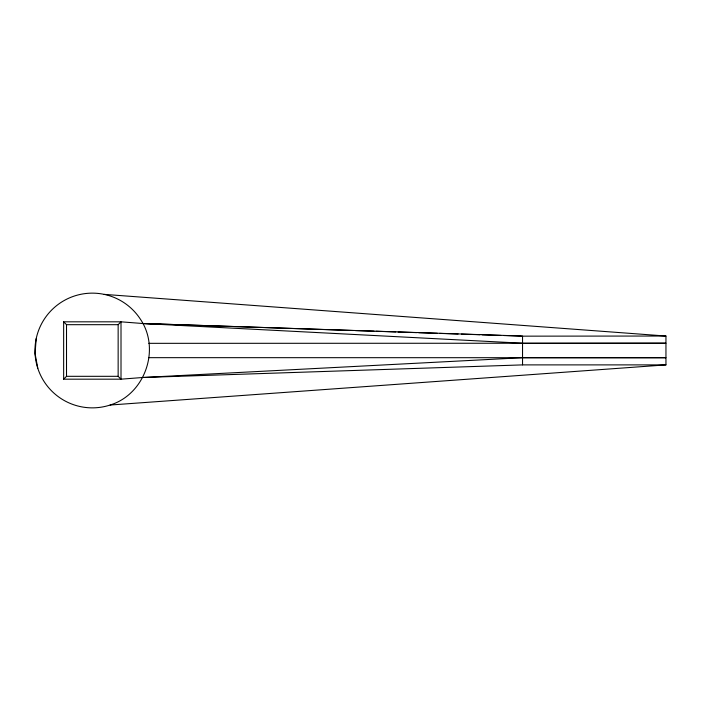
<?xml version="1.0" encoding="UTF-8"?>
<svg xmlns="http://www.w3.org/2000/svg" width="701" height="701" viewBox="0 0 701 701"><rect width="100%" height="100%" fill="white"/><g stroke="black" fill="none" stroke-linecap="round" stroke-linejoin="round"><path stroke-width="1.05" d="M522.543 336.156L665.95 336.033L665.95 364.888L110.127 405.029A57.359 57.359 0 0 1 39.554 372.985A57.359 57.359 0 0 1 65.333 299.888A57.359 57.359 0 0 1 140.393 319.2C160.792 349.273 144.879 394.4 110.127 405.029M522.543 343.332L665.95 343.21L148.84 343.332M665.95 336.033L104.186 294.376M36.207 338.644L35.05 353.576L37.801 368.297M148.814 357.668L665.95 357.712L522.543 357.712L142.767 377.497L121.01 379.18L63.651 379.18L66.516 376.314L66.516 324.686L63.651 321.82L121.01 321.82L142.452 323.494L522.543 343.21M118.145 324.686L121.01 321.82L121.01 379.18L118.145 376.314L118.145 324.686L66.516 324.686M142.767 377.497L522.543 364.888L665.95 364.888M66.516 376.314L118.145 376.314M353.251 330.513L142.452 323.494L522.543 336.033L522.543 364.888M355.433 330.592L374.001 331.205M376.183 331.284L395.846 331.932M398.028 332.011L416.596 332.625M418.777 332.703L437.345 333.317M439.536 333.396L458.103 334.009M461.381 334.123L479.94 334.736M482.13 334.815L500.698 335.428M503.975 335.542L521.448 336.121M63.651 321.82L63.651 379.18"/></g></svg>
